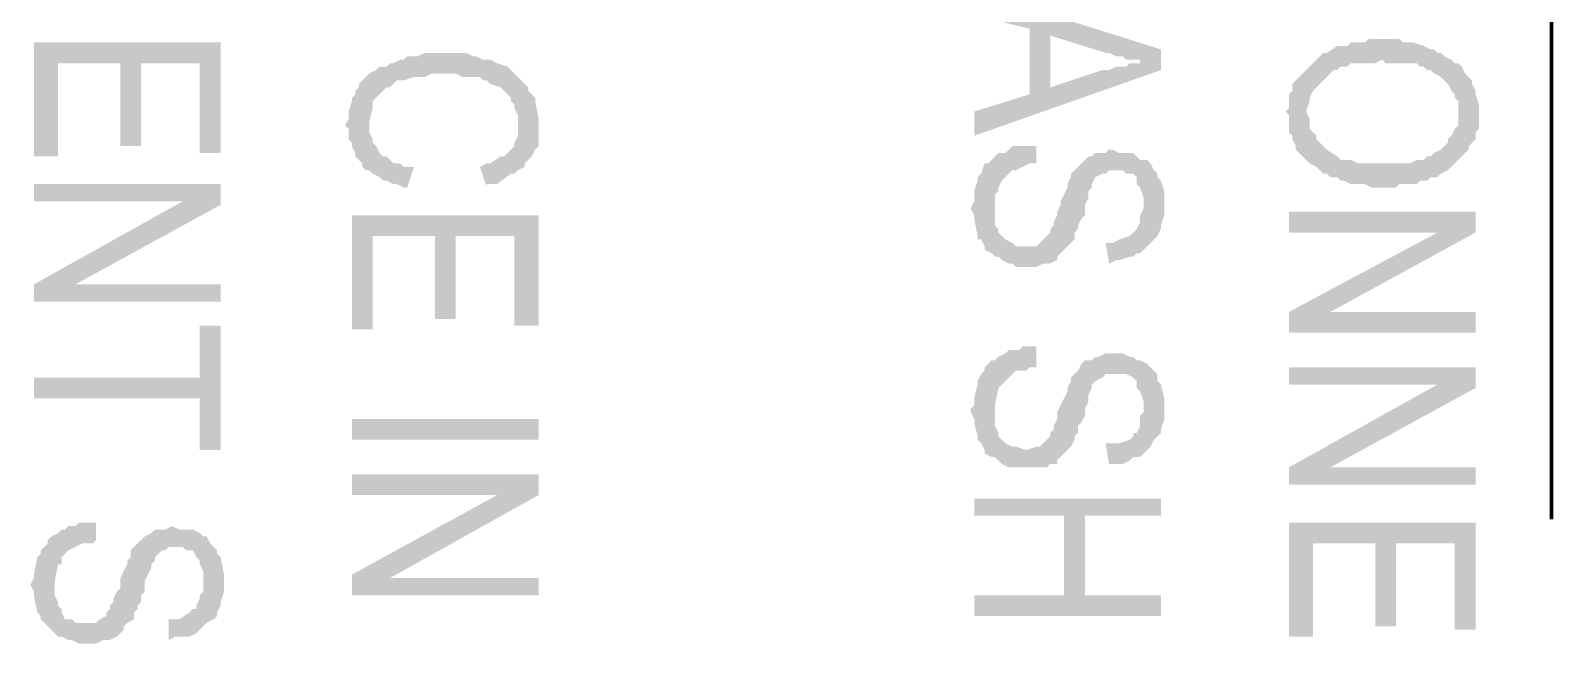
# Model space of a CAD drawing. Header units: inches. Extents: x -186 to 186, y -282 to 282.
# Drawn here: x -17.67 to -1.37, y 94.63 to 101.2 of the extents above; entities that cross this region are included whole.
import ezdxf

# ---------------------------------------------------------------- set-up
doc = ezdxf.new("R2010")
doc.units = ezdxf.units.IN
doc.header["$MEASUREMENT"] = 0
doc.layers.add('H', color=7, linetype='CONTINUOUS', lineweight=100)
doc.layers.add('P', color=250, linetype='CONTINUOUS', lineweight=100)

msp = doc.modelspace()

# ---------------------------------------------------------------- hatches: boundary and pattern name
at = {"layer": 'H', "linetype": 'Continuous'}
for points in [[(-5.556, 100.778), (-5.556, 101), (-7.556, 101.63), (-7.556, 101.37), (-6.963, 101.222), (-6.963, 100.519), (-6.741, 101.148), (-6.148, 100.963), (-6.111, 100.963), (-6.037, 100.926), (-5.963, 100.926), (-5.926, 100.889), (-5.852, 100.889), (-5.815, 100.889), (-5.778, 100.889)], [(-15.63, 99.889), (-15.63, 101.074), (-17.63, 101.074), (-17.63, 99.852), (-17.37, 99.852), (-17.37, 100.852), (-16.704, 100.852), (-16.704, 99.963), (-16.481, 99.963), (-16.481, 100.852), (-15.852, 100.852), (-15.852, 99.889)], [(-5.556, 100.778), (-5.778, 100.889), (-5.778, 100.852), (-5.852, 100.852), (-5.889, 100.852), (-5.926, 100.815), (-6, 100.815), (-6.037, 100.815), (-6.111, 100.778), (-6.185, 100.778), (-6.741, 100.593), (-6.741, 101.148), (-6.963, 100.519), (-7.556, 100.333), (-7.556, 100.074)], [(-2.148, 100.333), (-2.148, 100.407), (-2.185, 100.519), (-2.185, 100.556), (-2.222, 100.63), (-2.222, 100.667), (-2.259, 100.704), (-2.296, 100.741), (-2.333, 100.815), (-2.37, 100.852), (-2.407, 100.852), (-2.444, 100.889), (-2.519, 100.926), (-2.556, 100.963), (-2.593, 100.963), (-2.63, 101), (-2.667, 101), (-2.741, 101.037), (-2.852, 101.074), (-2.889, 101.074), (-2.963, 101.074), (-3, 101.111), (-3.333, 101.111), (-3.37, 101.074), (-3.444, 101.074), (-3.519, 101.074), (-3.556, 101.037), (-3.63, 101.037), (-3.667, 101.037), (-3.778, 100.963), (-3.815, 100.963), (-3.852, 100.926), (-3.889, 100.889), (-3.926, 100.852), (-3.963, 100.815), (-4, 100.778), (-4.037, 100.741), (-4.074, 100.704), (-4.111, 100.667), (-4.148, 100.63), (-4.148, 100.556), (-4.185, 100.519), (-4.185, 100.481), (-4.185, 100.444), (-4.185, 100.37), (-4.222, 100.333), (-4.185, 100.296), (-4.185, 100.185), (-4.185, 100.111), (-4.148, 100.074), (-4.148, 100.037), (-4.111, 99.963), (-4.111, 99.926), (-4.074, 99.889), (-4.037, 99.852), (-4, 99.815), (-4, 100.333), (-3.963, 100.444), (-3.963, 100.481), (-3.926, 100.556), (-3.889, 100.593), (-3.852, 100.63), (-3.815, 100.667), (-3.778, 100.704), (-3.741, 100.741), (-3.704, 100.778), (-3.667, 100.778), (-3.63, 100.815), (-3.556, 100.815), (-3.519, 100.852), (-3.444, 100.852), (-3.407, 100.852), (-3.259, 100.852), (-3.185, 100.889), (-3.148, 100.852), (-3, 100.852), (-2.963, 100.852), (-2.889, 100.852), (-2.815, 100.852), (-2.778, 100.815), (-2.741, 100.815), (-2.704, 100.778), (-2.667, 100.778), (-2.63, 100.741), (-2.556, 100.704), (-2.519, 100.667), (-2.481, 100.63), (-2.444, 100.556), (-2.407, 100.519), (-2.407, 100.481), (-2.37, 100.444), (-2.37, 99.815), (-2.333, 99.852), (-2.296, 99.889), (-2.259, 99.926), (-2.259, 99.963), (-2.222, 100), (-2.185, 100.037), (-2.185, 100.111), (-2.148, 100.148), (-2.148, 100.185), (-2.148, 100.259)], [(-12.444, 100.704), (-12.481, 100.741), (-12.519, 100.778), (-12.556, 100.815), (-12.667, 100.852), (-12.741, 100.889), (-12.778, 100.889), (-12.815, 100.889), (-12.889, 100.926), (-12.926, 100.926), (-13, 100.963), (-13.037, 100.963), (-13.111, 100.963), (-13.333, 100.963), (-13.37, 100.963), (-13.444, 100.963), (-13.519, 100.926), (-13.556, 100.926), (-13.63, 100.926), (-13.667, 100.889), (-13.704, 100.889), (-13.778, 100.852), (-13.815, 100.852), (-13.852, 100.815), (-13.926, 100.815), (-13.963, 100.778), (-14.037, 100.741), (-14.074, 100.704), (-14.111, 100.667), (-14.148, 100.63), (-14.148, 100.593), (-14.185, 100.556), (-14.185, 100.519), (-14.222, 100.481), (-14.222, 100.444), (-14.259, 100.333), (-14.259, 100.259), (-14.296, 100.185), (-14.259, 100.148), (-14.259, 100.111), (-14.259, 100.037), (-14.222, 100), (-14.222, 99.963), (-14.185, 99.889), (-14.185, 99.852), (-14.148, 99.815), (-14.111, 99.778), (-14.111, 99.741), (-14.074, 99.704), (-14.037, 100.222), (-14, 100.37), (-14, 100.444), (-13.963, 100.481), (-13.926, 100.519), (-13.889, 100.556), (-13.852, 100.593), (-13.815, 100.593), (-13.778, 100.63), (-13.741, 100.667), (-13.667, 100.667), (-13.556, 100.704), (-13.481, 100.704), (-13.444, 100.704), (-13.37, 100.741), (-13.111, 100.741), (-13.037, 100.704), (-12.963, 100.704), (-12.926, 100.704), (-12.852, 100.704), (-12.815, 100.667), (-12.778, 100.667), (-12.741, 100.63), (-12.63, 100.593), (-12.593, 100.556), (-12.556, 100.519), (-12.519, 100.481), (-12.519, 100.444), (-12.481, 100.407), (-12.481, 100.37), (-12.444, 100.296), (-12.444, 100.222), (-12.444, 100.185)], [(-12.222, 100.185), (-12.222, 100.259), (-12.259, 100.444), (-12.259, 100.481), (-12.296, 100.519), (-12.333, 100.556), (-12.333, 100.593), (-12.37, 100.63), (-12.407, 100.667), (-12.444, 100.704), (-12.444, 100.185), (-12.444, 100.111), (-12.444, 100.074), (-12.481, 100), (-12.481, 99.963), (-12.519, 99.926), (-12.556, 99.889), (-12.593, 99.852), (-12.63, 99.852), (-12.741, 99.778), (-12.778, 99.778), (-12.852, 99.741), (-12.778, 99.519), (-12.778, 99.556), (-12.704, 99.556), (-12.667, 99.556), (-12.519, 99.667), (-12.481, 99.667), (-12.444, 99.704), (-12.37, 99.741), (-12.37, 99.778), (-12.333, 99.815), (-12.296, 99.852), (-12.259, 99.926), (-12.222, 99.963), (-12.222, 100), (-12.222, 100.074), (-12.222, 100.111)], [(-13.556, 99.741), (-13.593, 99.741), (-13.667, 99.741), (-13.704, 99.778), (-13.778, 99.778), (-13.815, 99.815), (-13.852, 99.852), (-13.889, 99.852), (-13.926, 99.889), (-13.963, 99.963), (-14, 100), (-14, 100.037), (-14.037, 100.111), (-14.037, 100.148), (-14.037, 100.222), (-14.074, 99.704), (-14.037, 99.704), (-14, 99.667), (-13.926, 99.63), (-13.889, 99.593), (-13.852, 99.593), (-13.778, 99.556), (-13.741, 99.556), (-13.667, 99.519), (-13.63, 99.519)], [(-2.37, 99.815), (-2.37, 100.296), (-2.37, 100.222), (-2.37, 100.185), (-2.407, 100.148), (-2.444, 100.074), (-2.481, 100.037), (-2.481, 100), (-2.519, 99.963), (-2.556, 99.926), (-2.63, 99.889), (-2.667, 99.852), (-2.704, 99.852), (-2.741, 99.815), (-2.778, 99.815), (-2.815, 99.815), (-2.889, 99.778), (-2.926, 99.778), (-3, 99.778), (-3.333, 99.778), (-3.444, 99.778), (-3.519, 99.815), (-3.556, 99.815), (-3.63, 99.815), (-3.667, 99.852), (-3.778, 99.926), (-3.815, 99.963), (-3.852, 100), (-3.889, 100.037), (-3.889, 100.074), (-3.926, 100.111), (-3.963, 100.148), (-3.963, 100.222), (-3.963, 100.259), (-4, 100.333), (-4, 99.815), (-3.963, 99.778), (-3.889, 99.741), (-3.852, 99.704), (-3.815, 99.667), (-3.778, 99.667), (-3.741, 99.63), (-3.667, 99.63), (-3.63, 99.593), (-3.593, 99.593), (-3.519, 99.556), (-3.481, 99.556), (-3.407, 99.556), (-3.37, 99.556), (-3.296, 99.519), (-3.037, 99.519), (-3, 99.556), (-2.926, 99.556), (-2.852, 99.556), (-2.815, 99.556), (-2.778, 99.593), (-2.704, 99.593), (-2.667, 99.63), (-2.63, 99.63), (-2.593, 99.63), (-2.556, 99.667), (-2.481, 99.704), (-2.444, 99.741), (-2.407, 99.778)], [(-5.519, 99.333), (-5.519, 99.444), (-5.519, 99.481), (-5.556, 99.593), (-5.593, 99.63), (-5.593, 99.667), (-5.63, 99.704), (-5.667, 99.778), (-5.704, 99.815), (-5.778, 99.815), (-5.815, 99.852), (-5.852, 99.889), (-5.889, 99.889), (-5.963, 99.889), (-6, 99.889), (-6.074, 99.926), (-6.111, 99.926), (-6.148, 99.889), (-6.222, 99.889), (-6.259, 99.889), (-6.296, 99.852), (-6.333, 99.852), (-6.37, 99.815), (-6.407, 99.778), (-6.444, 99.741), (-6.481, 99.704), (-6.519, 99.667), (-6.519, 99.63), (-6.556, 99.556), (-6.556, 99.519), (-6.63, 99.37), (-6.63, 99.333), (-6.667, 99.259), (-6.667, 99.222), (-6.704, 99.148), (-6.704, 99.111), (-6.741, 99.074), (-6.741, 99.037), (-6.778, 99), (-6.815, 98.963), (-6.852, 98.926), (-6.889, 98.889), (-6.963, 98.889), (-7, 98.889), (-7.074, 98.889), (-7.111, 98.889), (-7.148, 98.926), (-7.222, 98.963), (-7.259, 99), (-7.296, 99.037), (-7.296, 99.074), (-7.333, 99.111), (-7.333, 99.185), (-7.333, 99.222), (-7.333, 99.296), (-7.37, 99.815), (-7.407, 99.778), (-7.444, 99.778), (-7.481, 99.667), (-7.519, 99.63), (-7.519, 99.593), (-7.556, 99.481), (-7.556, 99.444), (-7.556, 99.37), (-7.593, 99.296), (-7.556, 99.222), (-7.556, 99.185), (-7.519, 99), (-7.519, 98.963), (-7.481, 98.963), (-7.444, 98.889), (-7.444, 98.852), (-7.37, 98.815), (-7.333, 98.778), (-7.296, 98.778), (-7.259, 98.741), (-7.185, 98.704), (-7.148, 98.704), (-7.111, 98.667), (-6.889, 98.667), (-6.815, 98.704), (-6.778, 98.704), (-6.741, 98.704), (-6.667, 98.741), (-6.667, 98.778), (-6.63, 98.815), (-6.593, 98.852), (-6.556, 98.889), (-6.519, 98.926), (-6.481, 98.963), (-6.481, 99), (-6.481, 99.037), (-6.444, 99.074), (-6.444, 99.111), (-6.407, 99.185), (-6.37, 99.222), (-6.37, 99.333), (-6.333, 99.407), (-6.333, 99.481), (-6.296, 99.519), (-6.296, 99.556), (-6.259, 99.63), (-6.185, 99.667), (-6.148, 99.667), (-6.111, 99.704), (-6, 99.704), (-5.963, 99.704), (-5.926, 99.667), (-5.852, 99.667), (-5.815, 99.63), (-5.815, 99.593), (-5.815, 99.556), (-5.778, 99.519), (-5.741, 99.407), (-5.741, 99.333), (-5.741, 98.852), (-5.704, 98.889), (-5.667, 98.926), (-5.63, 98.963), (-5.593, 99), (-5.556, 99.074), (-5.556, 99.111), (-5.519, 99.222), (-5.519, 99.296)], [(-6.889, 99.778), (-6.889, 99.963), (-7.037, 99.963), (-7.074, 99.963), (-7.148, 99.963), (-7.185, 99.926), (-7.222, 99.889), (-7.296, 99.889), (-7.37, 99.815), (-7.333, 99.296), (-7.333, 99.333), (-7.333, 99.444), (-7.296, 99.481), (-7.296, 99.519), (-7.259, 99.593), (-7.222, 99.63), (-7.185, 99.667), (-7.148, 99.704), (-7.111, 99.704), (-7.037, 99.741), (-6.963, 99.778)], [(-15.63, 99.333), (-15.63, 99.556), (-17.63, 99.556), (-17.63, 99.37), (-16.037, 99.37)], [(-15.63, 99.333), (-16.037, 99.37), (-17.63, 98.481), (-17.185, 98.481)], [(-5.741, 98.852), (-5.741, 99.333), (-5.741, 99.296), (-5.778, 99.222), (-5.778, 99.185), (-5.778, 99.148), (-5.815, 99.074), (-5.852, 99.037), (-5.889, 99), (-6, 98.963), (-6.074, 98.926), (-6.148, 98.926), (-6.111, 98.704), (-6.037, 98.741), (-6, 98.741), (-5.889, 98.778), (-5.852, 98.778), (-5.815, 98.815), (-5.778, 98.815)], [(-2.185, 99.037), (-2.185, 99.259), (-4.185, 99.259), (-4.185, 99.037), (-2.593, 99.037)], [(-12.222, 98.037), (-12.222, 99.222), (-14.222, 99.222), (-14.222, 98), (-14, 98), (-14, 99), (-13.333, 99), (-13.333, 98.111), (-13.111, 98.111), (-13.111, 99), (-12.481, 99), (-12.481, 98.037)], [(-2.185, 99.037), (-2.593, 99.037), (-4.185, 98.185), (-3.741, 98.185)], [(-15.63, 98.296), (-15.63, 98.481), (-17.185, 98.481), (-17.63, 98.481), (-17.63, 98.296)], [(-2.185, 97.963), (-2.185, 98.185), (-3.741, 98.185), (-4.185, 98.185), (-4.185, 97.963)], [(-15.63, 96.704), (-15.63, 98.037), (-15.852, 98.037), (-15.852, 97.481), (-17.63, 97.481), (-17.63, 97.259), (-15.852, 97.259), (-15.852, 96.704)], [(-6.889, 97.593), (-6.889, 97.815), (-7.037, 97.815), (-7.074, 97.778), (-7.148, 97.778), (-7.185, 97.778), (-7.222, 97.741), (-7.296, 97.704), (-7.333, 97.667), (-7.37, 97.667), (-7.333, 97.111), (-7.333, 97.148), (-7.333, 97.185), (-7.296, 97.37), (-7.259, 97.407), (-7.222, 97.444), (-7.185, 97.481), (-7.148, 97.519), (-7.111, 97.556), (-7.037, 97.556), (-7, 97.556), (-6.963, 97.593)], [(-5.519, 97.148), (-5.519, 97.259), (-5.556, 97.407), (-5.593, 97.444), (-5.593, 97.519), (-5.63, 97.556), (-5.667, 97.593), (-5.704, 97.63), (-5.778, 97.667), (-5.815, 97.667), (-5.852, 97.704), (-5.889, 97.704), (-5.963, 97.741), (-6, 97.741), (-6.074, 97.741), (-6.111, 97.741), (-6.148, 97.741), (-6.222, 97.704), (-6.259, 97.704), (-6.296, 97.667), (-6.333, 97.667), (-6.37, 97.667), (-6.407, 97.63), (-6.444, 97.556), (-6.481, 97.519), (-6.519, 97.481), (-6.519, 97.444), (-6.556, 97.37), (-6.556, 97.333), (-6.593, 97.259), (-6.63, 97.185), (-6.667, 97.111), (-6.667, 97.037), (-6.704, 96.963), (-6.704, 96.926), (-6.741, 96.889), (-6.741, 96.852), (-6.778, 96.815), (-6.815, 96.778), (-6.852, 96.741), (-6.889, 96.741), (-7, 96.704), (-7.111, 96.741), (-7.148, 96.741), (-7.222, 96.778), (-7.259, 96.815), (-7.296, 96.852), (-7.296, 96.889), (-7.333, 96.963), (-7.333, 97), (-7.333, 97.037), (-7.333, 97.111), (-7.37, 97.667), (-7.407, 97.63), (-7.444, 97.593), (-7.444, 97.556), (-7.481, 97.519), (-7.519, 97.444), (-7.519, 97.407), (-7.556, 97.259), (-7.556, 97.185), (-7.593, 97.148), (-7.593, 97.111), (-7.556, 97.037), (-7.556, 97), (-7.519, 96.852), (-7.519, 96.815), (-7.481, 96.778), (-7.444, 96.704), (-7.444, 96.667), (-7.37, 96.63), (-7.333, 96.63), (-7.296, 96.593), (-7.259, 96.556), (-7.185, 96.519), (-7.148, 96.519), (-7.111, 96.519), (-6.889, 96.519), (-6.815, 96.519), (-6.778, 96.519), (-6.741, 96.556), (-6.667, 96.556), (-6.667, 96.593), (-6.63, 96.63), (-6.593, 96.667), (-6.556, 96.704), (-6.519, 96.741), (-6.481, 96.815), (-6.481, 96.852), (-6.444, 96.889), (-6.444, 96.963), (-6.407, 97), (-6.37, 97.074), (-6.37, 97.148), (-6.333, 97.222), (-6.333, 97.296), (-6.296, 97.37), (-6.296, 97.407), (-6.259, 97.444), (-6.185, 97.481), (-6.148, 97.519), (-6.111, 97.519), (-6, 97.519), (-5.963, 97.519), (-5.926, 97.519), (-5.852, 97.481), (-5.815, 97.444), (-5.815, 97.407), (-5.815, 97.37), (-5.778, 97.333), (-5.741, 97.222), (-5.741, 97.148), (-5.741, 96.667), (-5.704, 96.704), (-5.667, 96.741), (-5.63, 96.815), (-5.593, 96.852), (-5.556, 96.889), (-5.556, 96.926), (-5.519, 97.037), (-5.519, 97.111)], [(-2.185, 97.37), (-2.185, 97.593), (-4.185, 97.593), (-4.185, 97.407), (-2.593, 97.407)], [(-2.185, 97.37), (-2.593, 97.407), (-4.185, 96.519), (-3.741, 96.519)], [(-5.741, 96.667), (-5.741, 97.148), (-5.741, 97.111), (-5.778, 97.074), (-5.778, 97), (-5.778, 96.963), (-5.815, 96.889), (-5.852, 96.889), (-5.852, 96.852), (-5.889, 96.815), (-6, 96.778), (-6.074, 96.778), (-6.148, 96.778), (-6.111, 96.556), (-6.037, 96.556), (-6, 96.556), (-5.963, 96.556), (-5.889, 96.593), (-5.852, 96.63), (-5.815, 96.63), (-5.778, 96.63)], [(-14.222, 96.815), (-12.222, 96.815), (-12.222, 97.037), (-14.222, 97.037)], [(-2.185, 96.333), (-2.185, 96.519), (-3.741, 96.519), (-4.185, 96.519), (-4.185, 96.333)], [(-12.222, 96.222), (-12.222, 96.444), (-14.222, 96.444), (-14.222, 96.222), (-12.667, 96.222)], [(-12.222, 96.222), (-12.667, 96.222), (-14.222, 95.37), (-13.815, 95.333)], [(-5.556, 96), (-5.556, 96.185), (-7.556, 96.185), (-7.556, 96), (-6.593, 96), (-6.593, 95.148), (-6.37, 96)], [(-5.556, 94.926), (-5.556, 95.148), (-6.37, 95.148), (-6.37, 96), (-6.593, 95.148), (-7.556, 95.148), (-7.556, 94.926)], [(-15.593, 95.296), (-15.593, 95.37), (-15.63, 95.556), (-15.667, 95.593), (-15.667, 95.63), (-15.704, 95.667), (-15.741, 95.704), (-15.778, 95.778), (-15.815, 95.778), (-15.852, 95.815), (-15.926, 95.852), (-15.963, 95.852), (-16, 95.852), (-16.074, 95.852), (-16.148, 95.889), (-16.222, 95.852), (-16.296, 95.852), (-16.333, 95.852), (-16.37, 95.815), (-16.444, 95.778), (-16.481, 95.741), (-16.519, 95.704), (-16.556, 95.667), (-16.593, 95.63), (-16.593, 95.556), (-16.63, 95.519), (-16.63, 95.481), (-16.667, 95.407), (-16.704, 95.333), (-16.704, 95.296), (-16.704, 95.222), (-16.741, 95.185), (-16.778, 95.111), (-16.778, 95.074), (-16.815, 95.037), (-16.815, 95), (-16.852, 94.963), (-16.852, 94.926), (-16.926, 94.889), (-16.963, 94.852), (-17, 94.852), (-17.074, 94.852), (-17.148, 94.852), (-17.185, 94.852), (-17.222, 94.889), (-17.296, 94.889), (-17.333, 94.963), (-17.333, 95), (-17.37, 95.037), (-17.37, 95.074), (-17.407, 95.148), (-17.407, 95.185), (-17.407, 95.259), (-17.444, 95.778), (-17.481, 95.741), (-17.481, 95.704), (-17.519, 95.667), (-17.556, 95.63), (-17.556, 95.593), (-17.593, 95.556), (-17.63, 95.37), (-17.63, 95.333), (-17.667, 95.259), (-17.63, 95.185), (-17.63, 95.148), (-17.593, 94.963), (-17.556, 94.926), (-17.556, 94.889), (-17.519, 94.852), (-17.481, 94.815), (-17.444, 94.778), (-17.407, 94.741), (-17.37, 94.704), (-17.333, 94.704), (-17.259, 94.667), (-17.222, 94.667), (-17.148, 94.63), (-16.963, 94.63), (-16.889, 94.667), (-16.852, 94.667), (-16.815, 94.667), (-16.741, 94.704), (-16.667, 94.778), (-16.667, 94.815), (-16.63, 94.852), (-16.556, 94.889), (-16.556, 94.926), (-16.556, 94.963), (-16.519, 95), (-16.519, 95.037), (-16.481, 95.074), (-16.481, 95.148), (-16.444, 95.185), (-16.444, 95.296), (-16.407, 95.37), (-16.37, 95.444), (-16.37, 95.481), (-16.333, 95.519), (-16.333, 95.556), (-16.259, 95.63), (-16.222, 95.63), (-16.185, 95.667), (-16.074, 95.667), (-16.037, 95.667), (-16, 95.63), (-15.926, 95.63), (-15.889, 95.556), (-15.852, 95.519), (-15.852, 95.481), (-15.815, 95.407), (-15.815, 95.37), (-15.815, 95.296), (-15.815, 94.815), (-15.778, 94.852), (-15.704, 94.889), (-15.667, 94.926), (-15.667, 94.963), (-15.63, 95.037), (-15.63, 95.074), (-15.593, 95.185), (-15.593, 95.222)], [(-16.963, 95.741), (-16.963, 95.926), (-17.111, 95.926), (-17.148, 95.926), (-17.185, 95.889), (-17.259, 95.889), (-17.296, 95.852), (-17.333, 95.852), (-17.37, 95.815), (-17.444, 95.778), (-17.407, 95.259), (-17.407, 95.296), (-17.37, 95.481), (-17.333, 95.481), (-17.333, 95.556), (-17.296, 95.593), (-17.259, 95.63), (-17.185, 95.667), (-17.111, 95.704), (-17.074, 95.704), (-17, 95.704)], [(-2.185, 94.778), (-2.185, 95.926), (-4.185, 95.926), (-4.185, 94.704), (-3.926, 94.704), (-3.926, 95.704), (-3.259, 95.704), (-3.259, 94.815), (-3.037, 94.815), (-3.037, 95.704), (-2.407, 95.704), (-2.407, 94.778)], [(-12.222, 95.148), (-12.222, 95.333), (-13.815, 95.333), (-14.222, 95.37), (-14.222, 95.148)], [(-15.815, 94.815), (-15.815, 95.296), (-15.815, 95.259), (-15.815, 95.185), (-15.852, 95.148), (-15.852, 95.111), (-15.889, 95.037), (-15.889, 95), (-15.926, 95), (-15.963, 94.963), (-16.074, 94.889), (-16.148, 94.889), (-16.185, 94.889), (-16.185, 94.667), (-16.111, 94.704), (-16.074, 94.704), (-16, 94.704), (-15.963, 94.704), (-15.889, 94.741), (-15.852, 94.778)]]:
    msp.add_hatch(color=0, dxfattribs=at).paths.add_polyline_path(points)

# ---------------------------------------------------------------- linework, layer by layer
at = {"layer": 'P', "color": 0, "linetype": 'Continuous'}
msp.add_lwpolyline([(-1.37, 112.741), (-1.37, 95.963)], dxfattribs=at)

doc.saveas('drawing.dxf')
